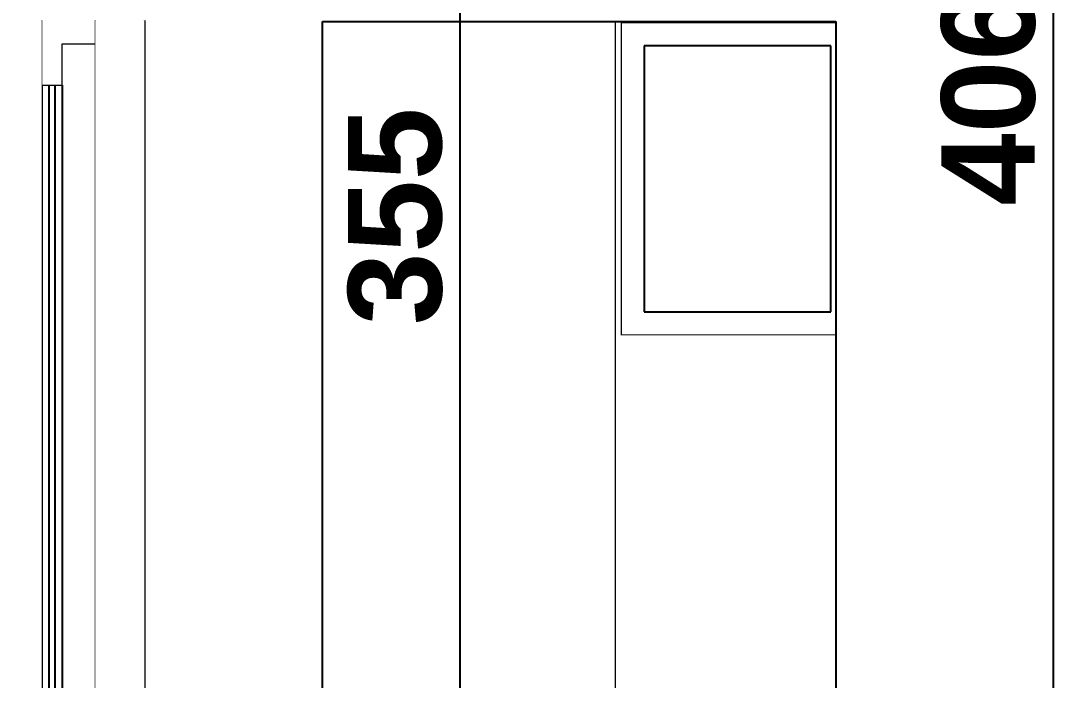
# Model space of a CAD drawing. Header units: millimetres. Extents: x -242231 to 419123, y -2399 to 525285.
# Drawn here: x -218156 to -215945, y 27252 to 28665 of the extents above; entities that cross this region are included whole.
import ezdxf

# ---------------------------------------------------------------- set-up
doc = ezdxf.new("R2010")
doc.units = ezdxf.units.MM
doc.set_wipeout_variables(frame=1)
doc.linetypes.add('Wipeout_Contour', pattern=[1000, 0, -1000])
doc.styles.add('GENERATED_STYLE_1', font='swissb.ttf')

msp = doc.modelspace()

# ---------------------------------------------------------------- linework, layer by layer
at = {"linetype": 'Continuous'}
for p, q in [((-215944.516, 26467.467), (-215944.516, 30527.869)), ((-217891.136, 28665.174), (-217891.136, 26467.467))]:
    msp.add_line(p, q, dxfattribs=at)
at = {"color": 102, "linetype": 'Continuous', "lineweight": 20}
msp.add_line((-218111.136, 28627.174), (-218111.136, 28665.174), dxfattribs=at)

# ---------------------------------------------------------------- texts
at = {"insert": (-216184.516, 28268.851), "char_height": 200, "attachment_point": 1, "rotation": 90, "style": 'GENERATED_STYLE_1'}
msp.add_mtext('{406}', dxfattribs=at)

# ---------------------------------------------------------------- wipeouts: each hides what was drawn before it
at = {"color": 254, "linetype": 'Wipeout_Contour', "lineweight": 0, "ltscale": 25583.81316}
msp.add_wipeout([(-217510.027, 26467.467), (-216881.322, 26467.467), (-216881.322, 28663.452), (-217510.027, 28663.452)], dxfattribs=at)
at = {"color": 254, "linetype": 'Wipeout_Contour', "lineweight": 0, "ltscale": 22311.267879}
msp.add_wipeout([(-218067.136, 26467.467), (-217996.136, 26467.467), (-217996.136, 28615.174), (-218067.136, 28615.174)], dxfattribs=at)
at = {"color": 254, "linetype": 'Wipeout_Contour', "lineweight": 0, "ltscale": 28150.255856}
msp.add_wipeout([(-216420.861, 28041.334), (-216420.861, 28611.334), (-216820.861, 28611.334), (-216820.861, 28041.334)], dxfattribs=at)

# ---------------------------------------------------------------- next in the draw order: linework, layer by layer
at = {"linetype": 'Continuous'}
for p, q in [((-217215.097, 26466.424), (-217215.097, 30017.168)), ((-217510.027, 26467.467), (-217510.027, 28663.452)), ((-216881.322, 26467.467), (-216881.322, 28663.452)), ((-217996.136, 28615.174), (-217996.136, 26467.467))]:
    msp.add_line(p, q, dxfattribs=at)
at = {"color": 102, "linetype": 'Continuous', "lineweight": 20}
for p, q in [((-217996.136, 28615.174), (-217996.136, 28665.174)), ((-218067.136, 28615.174), (-217996.136, 28615.174))]:
    msp.add_line(p, q, dxfattribs=at)

# ---------------------------------------------------------------- next in the draw order: texts
at = {"insert": (-217455.097, 28012.979), "char_height": 200, "attachment_point": 1, "rotation": 90, "style": 'GENERATED_STYLE_1'}
msp.add_mtext('{355}', dxfattribs=at)

# ---------------------------------------------------------------- next in the draw order: wipeouts: each hides what was drawn before it
at = {"color": 254, "linetype": 'Wipeout_Contour', "lineweight": 0, "ltscale": 28942.199072}
msp.add_wipeout([(-216420.855, 28041.334), (-216410.043, 28041.334), (-216410.043, 28611.334), (-216420.855, 28611.334)], dxfattribs=at)
at = {"color": 254, "linetype": 'Wipeout_Contour', "lineweight": 0, "ltscale": 22036.309916}
msp.add_wipeout([(-218111.136, 28527.174), (-218111.136, 26715.174), (-218067.136, 26715.174), (-218067.136, 28527.174)], dxfattribs=at)

# ---------------------------------------------------------------- next in the draw order: linework, layer by layer
at = {"color": 102, "linetype": 'Continuous', "lineweight": 20}
for p, q in [((-218111.136, 28527.174), (-218111.136, 28627.174)), ((-218067.136, 28527.174), (-218067.136, 28615.174)), ((-218111.136, 28527.174), (-218067.136, 28527.174)), ((-218095.136, 26715.174), (-218095.136, 28527.174)), ((-218083.136, 28527.174), (-218083.136, 26715.174))]:
    msp.add_line(p, q, dxfattribs=at)
at = {"linetype": 'Continuous'}
for p, q in [((-218111.136, 28527.174), (-218111.136, 26715.174)), ((-218095.136, 26715.174), (-218095.136, 28527.174)), ((-218083.136, 28527.174), (-218083.136, 26715.174)), ((-218067.136, 28527.174), (-218067.136, 26715.174))]:
    msp.add_line(p, q, dxfattribs=at)

# ---------------------------------------------------------------- next in the draw order: wipeouts: each hides what was drawn before it
at = {"color": 254, "linetype": 'Wipeout_Contour', "lineweight": 0, "ltscale": 28506.074897}
msp.add_wipeout([(-217996.136, 28615.174), (-217996.136, 26467.467), (-217891.136, 26467.467), (-217891.136, 28665.174), (-217996.136, 28665.174)], dxfattribs=at)
at = {"color": 254, "linetype": 'Wipeout_Contour', "lineweight": 0, "ltscale": 42633.291762}
msp.add_wipeout([(-216420.855, 28611.334), (-216410.043, 28611.334), (-216410.043, 28661.334), (-216870.842, 28661.334), (-216870.842, 28611.334), (-216820.855, 28611.334)], dxfattribs=at)
at = {"color": 254, "linetype": 'Wipeout_Contour', "lineweight": 0, "ltscale": 41675.122512}
msp.add_wipeout([(-216820.855, 28041.334), (-216870.842, 28041.334), (-216870.842, 27991.334), (-216410.043, 27991.334), (-216410.043, 28041.334), (-216420.855, 28041.334)], dxfattribs=at)

# ---------------------------------------------------------------- next in the draw order: linework, layer by layer
at = {"linetype": 'Continuous'}
for p, q in [((-216410.043, 28661.334), (-216870.842, 28661.334)), ((-216420.855, 28041.334), (-216420.855, 28611.334)), ((-216870.842, 27991.334), (-216410.043, 27991.334))]:
    msp.add_line(p, q, dxfattribs=at)

# ---------------------------------------------------------------- next in the draw order: wipeouts: each hides what was drawn before it
at = {"color": 254, "linetype": 'Wipeout_Contour', "lineweight": 0, "ltscale": 49612.615647}
msp.add_wipeout([(-218171.136, 26466.424), (-218111.428, 26466.424), (-218111.428, 26467.467), (-218111.136, 26467.467), (-218111.136, 28527.174), (-218111.136, 28615.174), (-218111.136, 28627.174), (-218111.136, 28665.174), (-218171.136, 28665.174)], dxfattribs=at)
at = {"color": 254, "linetype": 'Wipeout_Contour', "lineweight": 0, "ltscale": 27283.153051}
msp.add_wipeout([(-216820.855, 28611.334), (-216870.842, 28611.334), (-216870.842, 28041.334), (-216820.855, 28041.334)], dxfattribs=at)

# ---------------------------------------------------------------- next in the draw order: linework, layer by layer
at = {"linetype": 'Continuous'}
for p, q in [((-216870.842, 28661.334), (-216870.842, 27991.334)), ((-216820.855, 28611.334), (-216820.855, 28041.334)), ((-216420.855, 28611.334), (-216820.855, 28611.334)), ((-216820.855, 28041.334), (-216420.855, 28041.334))]:
    msp.add_line(p, q, dxfattribs=at)

# ---------------------------------------------------------------- next in the draw order: wipeouts: each hides what was drawn before it
at = {"color": 254, "linetype": 'Wipeout_Contour', "lineweight": 0, "ltscale": 55808.362458}
msp.add_wipeout([(-216410.043, 28663.452), (-216881.322, 28663.452), (-216881.322, 26467.467), (-216410.043, 26467.467), (-216410.043, 27991.334), (-216870.842, 27991.334), (-216870.842, 28661.334), (-216410.043, 28661.334)], dxfattribs=at)

# ---------------------------------------------------------------- next in the draw order: linework, layer by layer
at = {"linetype": 'Continuous'}
for p, q in [((-217510.027, 28663.452), (-216410.027, 28663.452)), ((-216410.043, 28663.452), (-216410.043, 26467.467)), ((-216410.027, 28663.452), (-216410.027, 26467.467))]:
    msp.add_line(p, q, dxfattribs=at)

# ---------------------------------------------------------------- next in the draw order: wipeouts: each hides what was drawn before it
at = {"color": 254, "linetype": 'Wipeout_Contour', "lineweight": 0, "ltscale": 28644.121689}
msp.add_wipeout([(-216410.043, 28663.452), (-216410.043, 26467.467), (-216410.027, 26467.467), (-216410.027, 28663.452)], dxfattribs=at)

doc.saveas('drawing.dxf')
